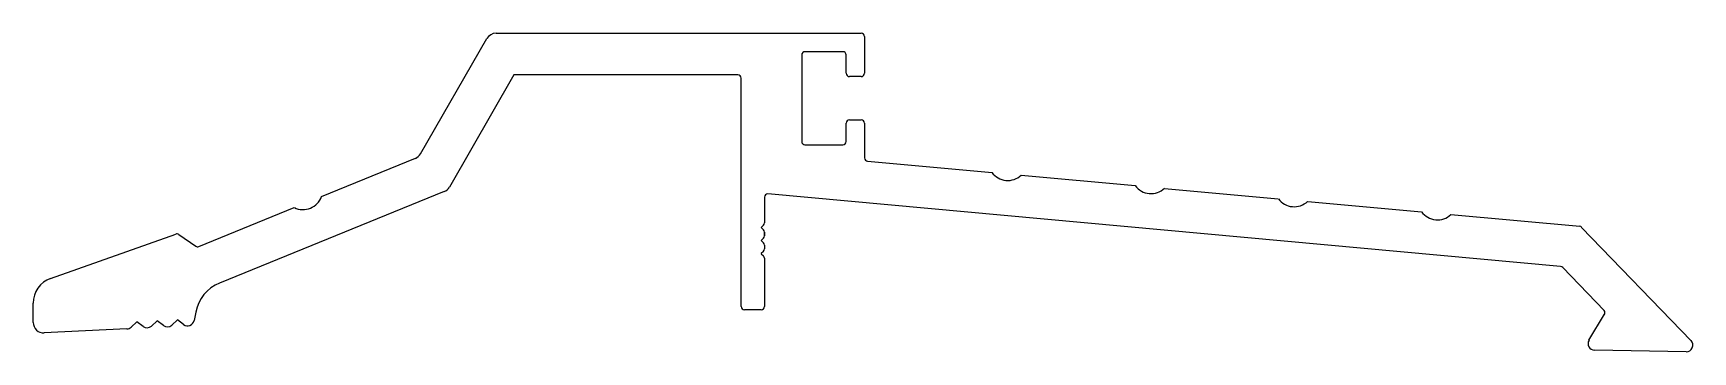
# Model space of a CAD drawing. Extents: x -57 to 70, y 1 to 25.
import ezdxf

# ---------------------------------------------------------------- set-up
doc = ezdxf.new("R2010")
doc.units = 0
doc.layers.get('0').update_dxf_attribs({"linetype": 'CONTINUOUS'})

msp = doc.modelspace()

# ---------------------------------------------------------------- linework, layer by layer
at = {"color": 7}
for p, q in [((-27.55, 15.91), (-22.47, 24.7)), ((-21.78, 25.1), (6.11, 25.1)), ((6.36, 24.85), (6.36, 22.05)), ((1.56, 23.45), (1.56, 16.85)), ((4.71, 23.7), (1.81, 23.7)), ((4.96, 22.05), (4.96, 23.45)), ((-20.41, 21.93), (-25.34, 13.38)), ((-3.32, 21.93), (-20.41, 21.93)), ((-3.07, 4.27), (-3.07, 21.68)), ((6.11, 21.8), (5.21, 21.8)), ((4.96, 16.85), (4.96, 18.25)), ((5.21, 18.5), (6.11, 18.5)), ((6.36, 18.25), (6.36, 15.61)), ((1.81, 16.6), (4.71, 16.6)), ((-35.11, 12.66), (-27.94, 15.57)), ((6.59, 15.36), (16.09, 14.49)), ((18.32, 14.28), (27.02, 13.49)), ((-25.73, 13.04), (-42.89, 6.06)), ((59.5, 7.33), (-1.02, 12.86)), ((29.25, 13.28), (37.95, 12.49)), ((-44.47, 8.84), (-37.18, 11.81)), ((-1.29, 12.61), (-1.29, 10.66)), ((40.19, 12.29), (48.89, 11.49)), ((-1.37, 10.48), (-1.54, 10.31)), ((-1.54, 10.3), (-1.37, 10.13)), ((-1.29, 10.66), (-1.29, 10.66)), ((51.12, 11.29), (60.96, 10.39)), ((61.11, 10.31), (69.46, 1.67)), ((-55.79, 6.41), (-46.23, 9.8)), ((-46.01, 9.77), (-44.71, 8.87)), ((-1.37, 9.48), (-1.54, 9.31)), ((-1.54, 9.3), (-1.37, 9.13)), ((-1.29, 9.95), (-1.29, 9.66)), ((-1.29, 9.66), (-1.29, 9.95)), ((-1.29, 9.95), (-1.29, 9.66)), ((-1.29, 9.66), (-1.29, 9.95)), ((-1.29, 9.95), (-1.29, 9.66)), ((-1.29, 8.95), (-1.29, 8.66)), ((-1.37, 8.48), (-1.54, 8.31)), ((-1.54, 8.3), (-1.37, 8.13)), ((-1.29, 7.95), (-1.29, 4.27)), ((62.82, 3.98), (59.66, 7.25)), ((-57.12, 3.06), (-57.12, 4.53)), ((-44.71, 3.85), (-44.84, 3.2)), ((-1.54, 4.02), (-2.82, 4.02)), ((-49.96, 2.57), (-56.28, 2.26)), ((-49.21, 3.11), (-49.65, 2.71)), ((-48.73, 2.75), (-49.21, 3.11)), ((-47.66, 3.19), (-48.09, 2.78)), ((-47.18, 2.82), (-47.66, 3.19)), ((-46.11, 3.26), (-46.54, 2.86)), ((-45.63, 2.9), (-46.11, 3.26)), ((61.67, 1.71), (62.85, 3.68)), ((69.09, 0.83), (62.09, 0.95))]:
    msp.add_line(p, q, dxfattribs=at)
for centre, radius, start, end in [((-21.78, 24.3), 0.8, 90, 150), ((6.11, 24.85), 0.25, 0, 90), ((1.81, 23.45), 0.25, 90, 180), ((4.71, 23.45), 0.25, 0, 90), ((-3.32, 21.68), 0.25, 0, 90), ((5.21, 22.05), 0.25, 180, 270), ((6.11, 22.05), 0.25, 270, 0), ((5.21, 18.25), 0.25, 90, 180), ((6.11, 18.25), 0.25, 0, 90), ((1.81, 16.85), 0.25, 180, 270), ((4.71, 16.85), 0.25, 270, 0), ((-28.24, 16.31), 0.8, 292.1411, 330), ((6.61, 15.61), 0.25, 180, 264.7778), ((17.29, 15.38), 1.5, 216.3799, 313.1758), ((-26.03, 13.78), 0.8, 292.1411, 330), ((-1.04, 12.61), 0.25, 84.7778, 180), ((28.23, 14.38), 1.5, 216.3799, 313.1758), ((-36.52, 13.16), 1.5, 243.9514, 340.3308), ((39.16, 13.38), 1.5, 216.3799, 313.1758), ((50.1, 12.38), 1.5, 216.3799, 313.1758), ((-1.53, 10.3), 0.008, 135, 225), ((-1.54, 10.66), 0.25, 315, 360), ((60.93, 10.14), 0.25, 44, 84.7778), ((-46.15, 9.56), 0.25, 55.3555, 109.5113), ((-44.57, 9.08), 0.25, 235.3555, 292.1411), ((-1.53, 9.3), 0.008, 135, 225), ((-1.54, 9.95), 0.25, 0, 45), ((-1.54, 9.66), 0.25, 315, 0), ((-1.54, 8.95), 0.25, 360, 45), ((-1.53, 8.3), 0.008, 135, 225), ((-1.54, 8.66), 0.25, 315, 360), ((-1.54, 7.95), 0.25, 0, 45), ((-55.12, 4.53), 2, 109.5113, 180), ((59.48, 7.08), 0.25, 44, 84.7778), ((-41.76, 3.28), 3, 112.1411, 169), ((-2.82, 4.27), 0.25, 180, 270), ((-1.54, 4.27), 0.25, 270, 0), ((62.64, 3.8), 0.25, 329, 44), ((-56.32, 3.06), 0.8, 180, 272.7932), ((-49.99, 3.07), 0.5, 272.7932, 313), ((-48.43, 3.15), 0.5, 233, 313), ((-46.88, 3.22), 0.5, 233, 313), ((-45.33, 3.3), 0.5, 233, 349), ((62.1, 1.45), 0.5, 149, 269), ((69.1, 1.33), 0.5, 269, 44)]:
    msp.add_arc(centre, radius, start, end, dxfattribs=at)

doc.saveas('drawing.dxf')
